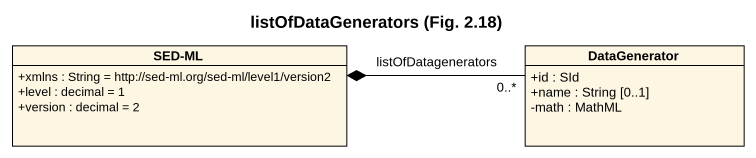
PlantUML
@startuml
title listOfDataGenerators (Fig. 2.18)
hide circle
hide empty members
skinparam classAttributeIconSize 0
class "SED-ML" as SED_ML {
  +xmlns : String = http://sed-ml.org/sed-ml/level1/version2
  +level : decimal = 1
  +version : decimal = 2
}
class DataGenerator {
  +id : SId
  +name : String [0..1]
  -math : MathML
}
SED_ML *-right- "0..*" DataGenerator : listOfDatagenerators
@enduml
